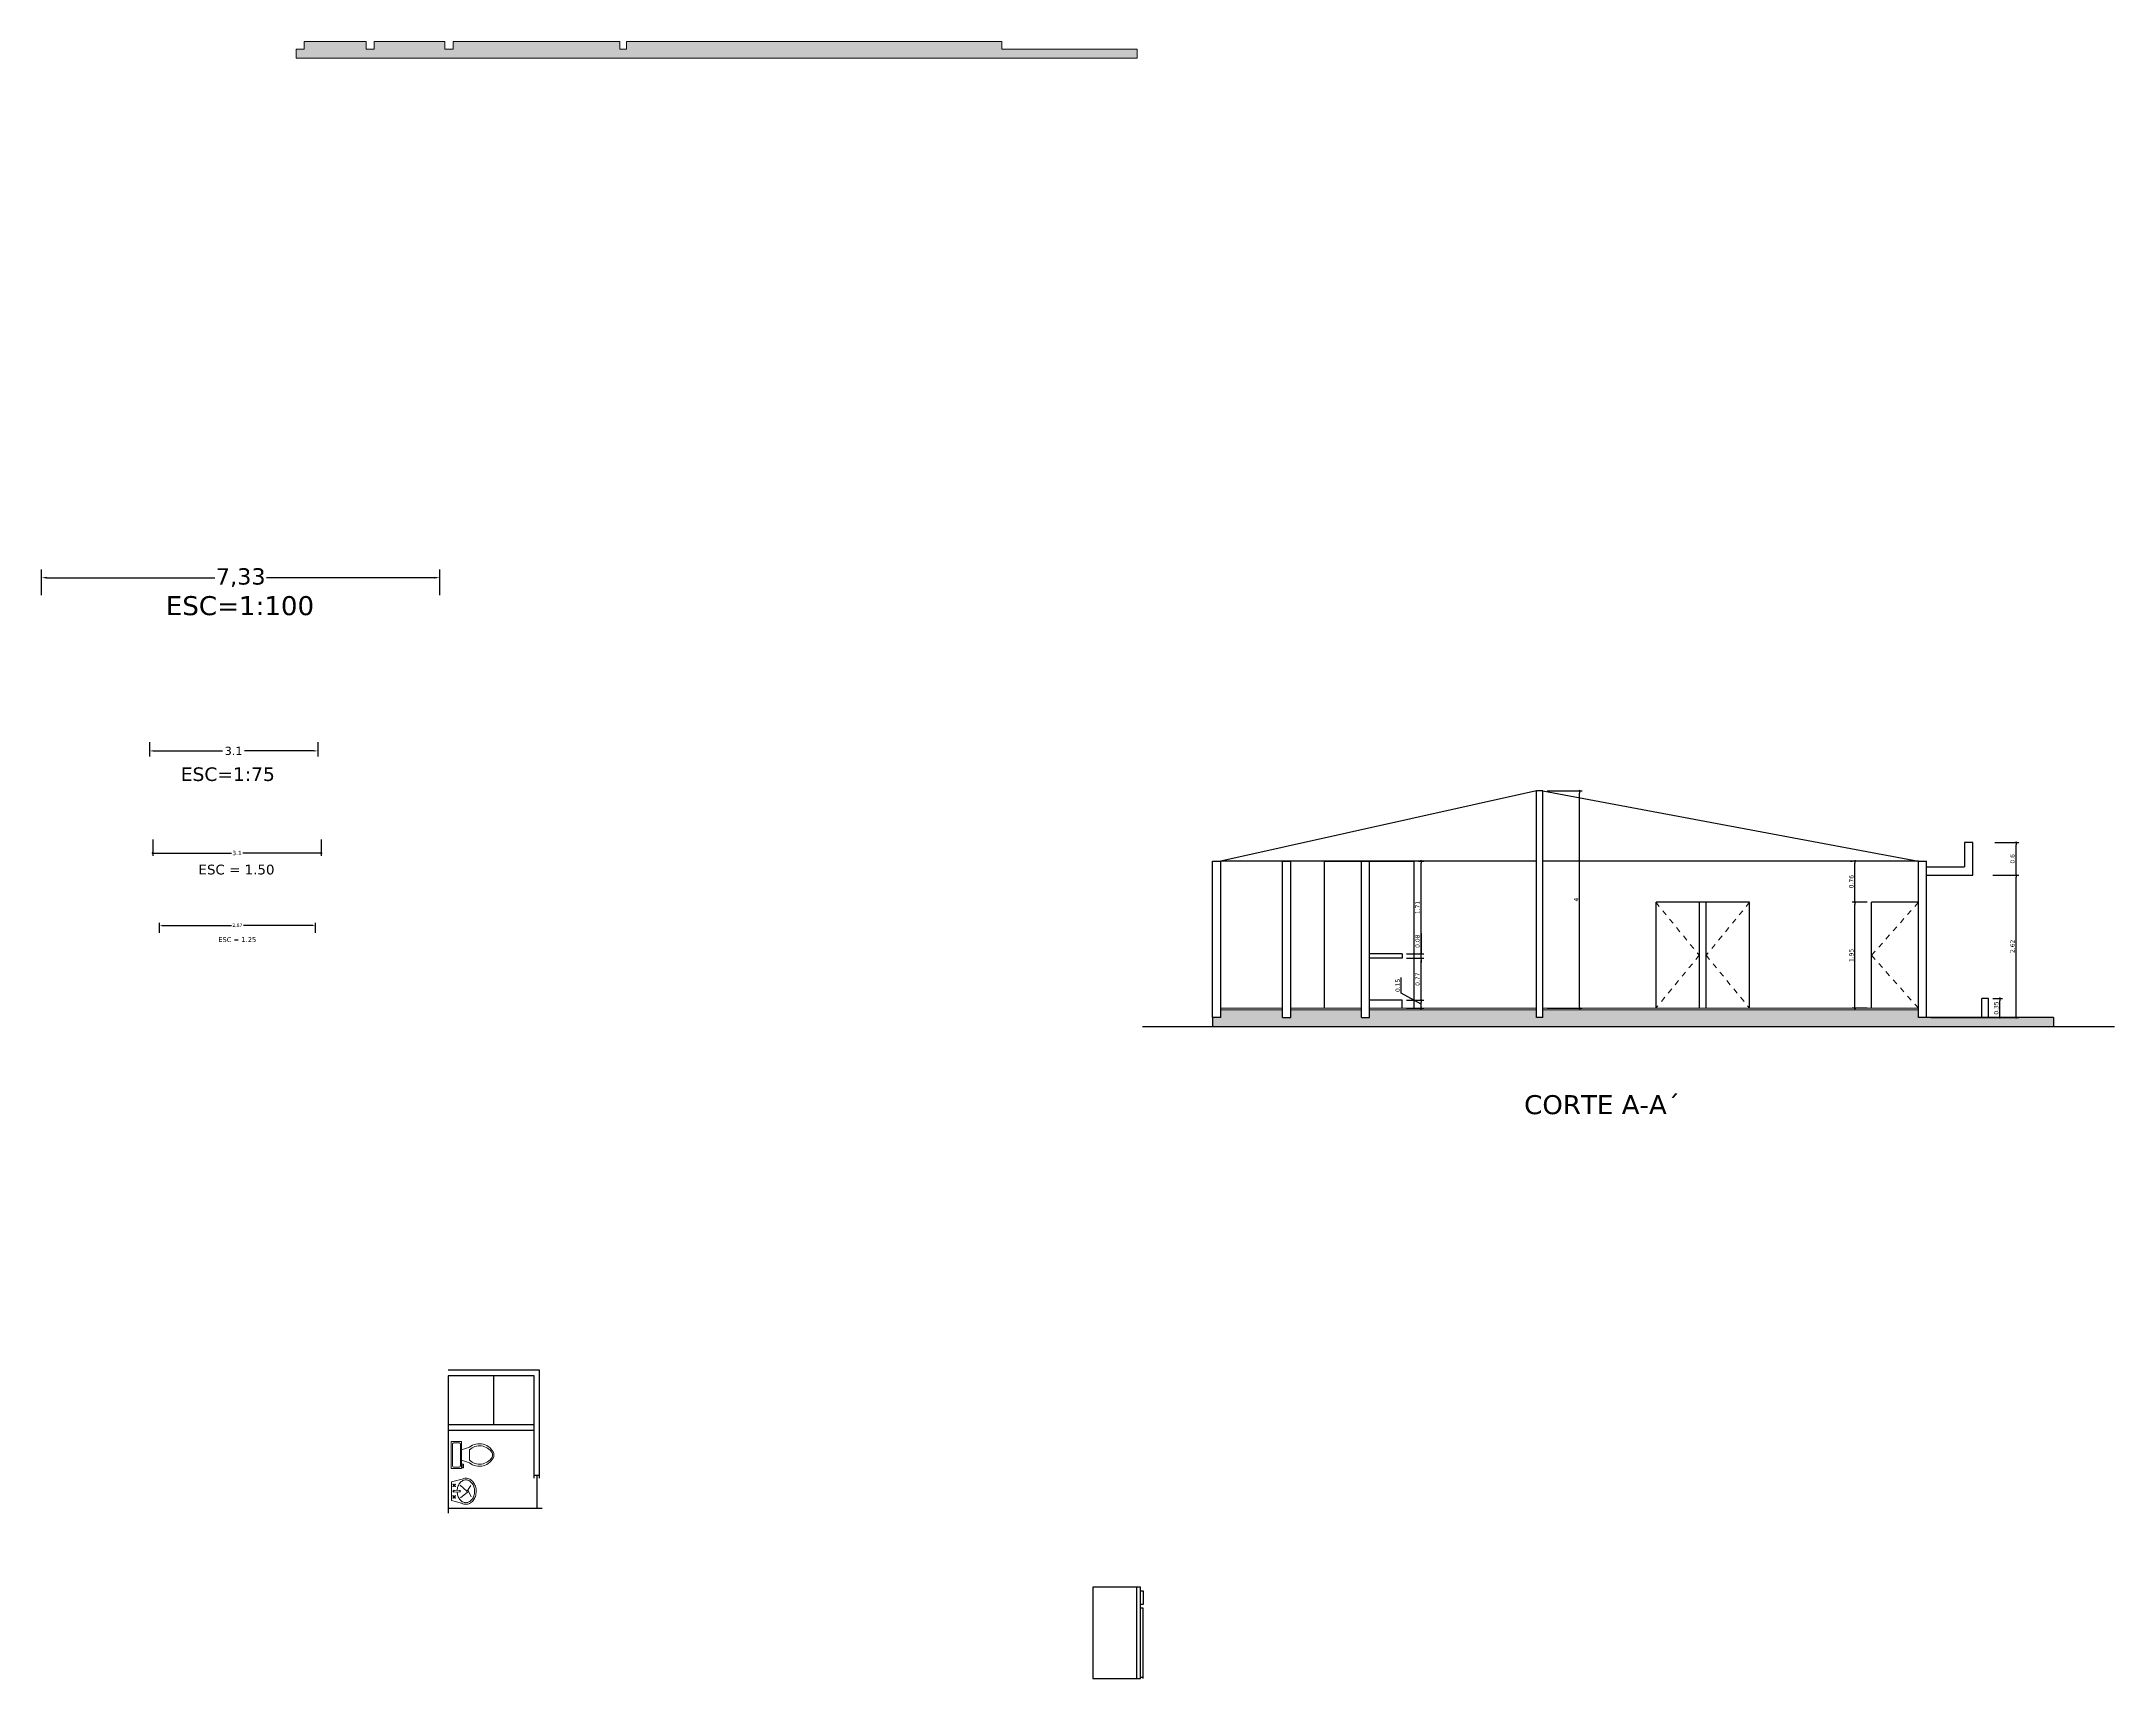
# Model space of a CAD drawing. Header units: millimetres. Extents: x -106 to 2534, y 21 to 2786.
# Drawn here: x 1107.21 to 1145.37, y 1360.19 to 1390.31 of the extents above; entities that cross this region are included whole.
import ezdxf

# ---------------------------------------------------------------- set-up
doc = ezdxf.new("R2010")
doc.units = ezdxf.units.MM
doc.linetypes.add('ACAD_ISO03W100', pattern=[30, 12, -18])
for name, color, linetype, lineweight in [('achurado', 142, 'Continuous', 9), ('cota', 252, 'Continuous', 15), ('cotas 02', 132, 'Continuous', 13), ('muro adela', 202, 'Continuous', 30), ('muros', 20, 'Continuous', 30), ('pollo', 91, 'Continuous', 20), ('punteada', 210, 'ACAD_ISO03W100', 13), ('purt.fachad', 32, 'Continuous', 25), ('textos', 116, 'Continuous', 40)]:
    doc.layers.add(name, color=color, linetype=linetype, lineweight=lineweight)
doc.layers.add('lin tierra', color=170, linetype='Continuous')
doc.styles.get("Standard").update_dxf_attribs({"font": 'verdana.ttf'})
doc.dimstyles.new('cota 1.100', dxfattribs={"dimtxt": 0.3, "dimasz": 0.1, "dimexe": 0.15, "dimexo": 0.24, "dimgap": 0.0375, "dimtad": 1, "dimtxsty": 'Standard', "dimcen": 2.5, "dimadec": 0, "dimazin": 0, "dimtfac": 1, "dimtmove": 0, "dimatfit": 3, "dimfxl": 1.25, "dimarcsym": 0})
doc.dimstyles.new('cota 1.25', dxfattribs={"dimtxt": 0.06, "dimasz": 0.05, "dimexe": 0.05, "dimexo": 0.04, "dimgap": 0.025, "dimtad": 1, "dimtxsty": 'Standard', "dimcen": 2.5, "dimadec": 0, "dimazin": 0, "dimtfac": 1, "dimtmove": 0, "dimatfit": 3, "dimfxl": 1, "dimarcsym": 0})
doc.dimstyles.new('cota 1.50', dxfattribs={"dimtxt": 0.08, "dimasz": 0.04, "dimexe": 0.05, "dimexo": 0.08, "dimgap": 0.025, "dimtad": 1, "dimdsep": 46, "dimtxsty": 'Standard', "dimblk": 'DOT', "dimcen": 2.5, "dimadec": 0, "dimazin": 0, "dimtm": 1e-09, "dimtfac": 1, "dimtmove": 0, "dimatfit": 3, "dimfxl": 1, "dimarcsym": 0})
doc.dimstyles.new('cota 1.75', dxfattribs={"dimtxt": 0.15, "dimasz": 0.072, "dimexe": 0.1005, "dimexo": 0.1685, "dimgap": 0.0525, "dimtad": 1, "dimdsep": 46, "dimtxsty": 'Standard', "dimcen": 2.5, "dimadec": 0, "dimazin": 0, "dimtfac": 1, "dimtmove": 0, "dimatfit": 3, "dimfxl": 1.25, "dimarcsym": 0})

# ---------------------------------------------------------------- blocks, each defined once
blk = doc.blocks.new('_Dot')
at = {"color": 0, "linetype": 'ByBlock', "lineweight": -2}
blk.add_line((-0.5, 0), (-1, 0), dxfattribs=at)
at = {"color": 0, "linetype": 'ByBlock', "const_width": 0.5}
blk.add_lwpolyline([(-0.25, 0, 1), (0.25, 0, 1)], format="xyb", close=True, dxfattribs=at)
blk = doc.blocks.new('*D28')
at = {"layer": 'cotas 02', "color": 0, "lineweight": -2, "transparency": 16777216}
for p, q in [((1109.263, 1375.626), (1109.263, 1375.328)), ((1112.363, 1375.626), (1112.363, 1375.328)), ((1109.303, 1375.378), (1110.709, 1375.378)), ((1112.323, 1375.378), (1110.918, 1375.378))]:
    blk.add_line(p, q, dxfattribs=at)
at = {"layer": 'Defpoints', "color": 0, "transparency": 16777216}
for p in [(1109.263, 1375.706), (1112.363, 1375.706), (1112.363, 1375.378)]:
    blk.add_point(p, dxfattribs=at)
at = {"layer": 'cotas 02', "color": 0, "lineweight": -2, "transparency": 16777216, "xscale": 0.03999999999999999, "yscale": 0.03999999999999999, "zscale": 0.03999999999999999, "rotation": 180}
blk.add_blockref('_Dot', (1109.263, 1375.378), dxfattribs=at)
at = {"layer": 'cotas 02', "color": 0, "lineweight": -2, "transparency": 16777216, "xscale": 0.03999999999999999, "yscale": 0.03999999999999999, "zscale": 0.03999999999999999}
blk.add_blockref('_Dot', (1112.363, 1375.378), dxfattribs=at)
at = {"layer": 'cotas 02', "color": 0, "transparency": 16777216, "insert": (1110.813, 1375.378), "char_height": 0.08, "attachment_point": 5}
blk.add_mtext('3.1', dxfattribs=at)
blk = doc.blocks.new('*D29')
at = {"layer": 'cotas 02', "color": 0, "lineweight": -2, "transparency": 16777216}
for p, q in [((1109.2, 1377.417), (1109.2, 1377.157)), ((1109.272, 1377.257), (1110.548, 1377.257)), ((1112.228, 1377.257), (1110.951, 1377.257)), ((1112.3, 1377.417), (1112.3, 1377.157))]:
    blk.add_line(p, q, dxfattribs=at)
at = {"layer": 'cotas 02', "color": 0, "transparency": 16777216}
for points in [[(1109.272, 1377.269), (1109.272, 1377.245), (1109.2, 1377.257)], [(1112.228, 1377.269), (1112.228, 1377.245), (1112.3, 1377.257)]]:
    blk.add_solid(points, dxfattribs=at)
at = {"layer": 'Defpoints', "color": 0, "transparency": 16777216}
for p in [(1109.2, 1377.585), (1112.3, 1377.585), (1112.3, 1377.257)]:
    blk.add_point(p, dxfattribs=at)
at = {"layer": 'cotas 02', "color": 0, "transparency": 16777216, "insert": (1110.75, 1377.257), "char_height": 0.15, "attachment_point": 5}
blk.add_mtext('3.1', dxfattribs=at)
blk = doc.blocks.new('*D30')
at = {"layer": 'cotas 02', "color": 0, "lineweight": -2, "transparency": 16777216}
for p, q in [((1109.385, 1373.912), (1109.385, 1374.095)), ((1109.435, 1374.045), (1110.709, 1374.045)), ((1112.207, 1374.045), (1110.934, 1374.045)), ((1112.257, 1373.912), (1112.257, 1374.095))]:
    blk.add_line(p, q, dxfattribs=at)
at = {"layer": 'cotas 02', "color": 0, "transparency": 16777216}
for points in [[(1109.435, 1374.053), (1109.435, 1374.036), (1109.385, 1374.045)], [(1112.207, 1374.053), (1112.207, 1374.036), (1112.257, 1374.045)]]:
    blk.add_solid(points, dxfattribs=at)
at = {"layer": 'Defpoints', "color": 0, "transparency": 16777216}
for p in [(1112.257, 1374.045), (1109.385, 1373.872), (1112.257, 1373.872)]:
    blk.add_point(p, dxfattribs=at)
at = {"layer": 'cotas 02', "color": 0, "transparency": 16777216, "insert": (1110.821, 1374.045), "char_height": 0.06, "attachment_point": 5}
blk.add_mtext('2,87', dxfattribs=at)
blk = doc.blocks.new('*D31')
at = {"layer": 'cotas 02', "color": 0, "lineweight": -2, "transparency": 16777216}
for p, q in [((1107.214, 1380.125), (1107.214, 1380.594)), ((1114.547, 1380.125), (1114.547, 1380.594)), ((1107.314, 1380.444), (1110.406, 1380.444)), ((1114.447, 1380.444), (1111.356, 1380.444))]:
    blk.add_line(p, q, dxfattribs=at)
at = {"layer": 'cotas 02', "color": 0, "transparency": 16777216}
for points in [[(1107.314, 1380.461), (1107.314, 1380.428), (1107.214, 1380.444)], [(1114.447, 1380.461), (1114.447, 1380.428), (1114.547, 1380.444)]]:
    blk.add_solid(points, dxfattribs=at)
at = {"layer": 'Defpoints', "color": 0, "transparency": 16777216}
for p in [(1114.547, 1380.444), (1107.214, 1379.885), (1114.547, 1379.885)]:
    blk.add_point(p, dxfattribs=at)
at = {"layer": 'cotas 02', "color": 0, "transparency": 16777216, "insert": (1110.881, 1380.444), "char_height": 0.3, "attachment_point": 5}
blk.add_mtext('7,33', dxfattribs=at)
blk = doc.blocks.new('*D70')
at = {"layer": 'cotas 02', "color": 0, "lineweight": -2, "transparency": 16777216}
for p, q in [((1143.13, 1374.971), (1143.609, 1374.971)), ((1143.559, 1372.391), (1143.559, 1374.931)), ((1141.989, 1372.351), (1143.609, 1372.351))]:
    blk.add_line(p, q, dxfattribs=at)
at = {"layer": 'Defpoints', "color": 0, "transparency": 16777216}
for p in [(1143.05, 1374.971), (1143.559, 1374.971), (1141.909, 1372.351)]:
    blk.add_point(p, dxfattribs=at)
at = {"layer": 'cotas 02', "color": 0, "lineweight": -2, "transparency": 16777216, "xscale": 0.03999999999999999, "yscale": 0.03999999999999999, "zscale": 0.03999999999999999}
for p, rotation in [((1143.559, 1374.971), 90), ((1143.559, 1372.351), 270)]:
    blk.add_blockref('_Dot', p, dxfattribs=dict(at, rotation=rotation))
at = {"layer": 'cotas 02', "color": 0, "transparency": 16777216, "insert": (1143.492, 1373.661), "char_height": 0.08, "attachment_point": 5, "rotation": 90}
blk.add_mtext('2.62', dxfattribs=at)
blk = doc.blocks.new('*D71')
at = {"layer": 'cotas 02', "color": 0, "lineweight": -2, "transparency": 16777216}
for p, q in [((1143.165, 1375.571), (1143.609, 1375.571)), ((1143.559, 1375.011), (1143.559, 1375.531)), ((1143.21, 1374.971), (1143.609, 1374.971))]:
    blk.add_line(p, q, dxfattribs=at)
at = {"layer": 'Defpoints', "color": 0, "transparency": 16777216}
for p in [(1143.085, 1375.571), (1143.559, 1375.571), (1143.13, 1374.971)]:
    blk.add_point(p, dxfattribs=at)
at = {"layer": 'cotas 02', "color": 0, "lineweight": -2, "transparency": 16777216, "xscale": 0.03999999999999999, "yscale": 0.03999999999999999, "zscale": 0.03999999999999999}
for p, rotation in [((1143.559, 1375.571), 90), ((1143.559, 1374.971), 270)]:
    blk.add_blockref('_Dot', p, dxfattribs=dict(at, rotation=rotation))
at = {"layer": 'cotas 02', "color": 0, "transparency": 16777216, "insert": (1143.492, 1375.271), "char_height": 0.08, "attachment_point": 5, "rotation": 90}
blk.add_mtext('0.6', dxfattribs=at)
blk = doc.blocks.new('*D72')
at = {"layer": 'cotas 02', "color": 0, "lineweight": -2, "transparency": 16777216}
for p, q in [((1143.129, 1372.701), (1143.309, 1372.701)), ((1143.259, 1372.391), (1143.259, 1372.661)), ((1143.129, 1372.351), (1143.309, 1372.351))]:
    blk.add_line(p, q, dxfattribs=at)
at = {"layer": 'Defpoints', "color": 0, "transparency": 16777216}
for p in [(1143.049, 1372.701), (1143.259, 1372.701), (1143.049, 1372.351)]:
    blk.add_point(p, dxfattribs=at)
at = {"layer": 'cotas 02', "color": 0, "lineweight": -2, "transparency": 16777216, "xscale": 0.03999999999999999, "yscale": 0.03999999999999999, "zscale": 0.03999999999999999}
for p, rotation in [((1143.259, 1372.701), 90), ((1143.259, 1372.351), 270)]:
    blk.add_blockref('_Dot', p, dxfattribs=dict(at, rotation=rotation))
at = {"layer": 'cotas 02', "color": 0, "transparency": 16777216, "insert": (1143.193, 1372.526), "char_height": 0.08, "attachment_point": 5, "rotation": 90}
blk.add_mtext('0.35', dxfattribs=at)
blk = doc.blocks.new('*D73')
at = {"layer": 'cotas 02', "color": 0, "lineweight": -2, "transparency": 16777216}
for p, q in [((1140.819, 1374.471), (1140.543, 1374.471)), ((1140.593, 1372.561), (1140.593, 1374.431)), ((1140.819, 1372.521), (1140.543, 1372.521))]:
    blk.add_line(p, q, dxfattribs=at)
at = {"layer": 'Defpoints', "color": 0, "transparency": 16777216}
for p in [(1140.593, 1374.471), (1140.899, 1374.471), (1140.899, 1372.521)]:
    blk.add_point(p, dxfattribs=at)
at = {"layer": 'cotas 02', "color": 0, "lineweight": -2, "transparency": 16777216, "xscale": 0.03999999999999999, "yscale": 0.03999999999999999, "zscale": 0.03999999999999999}
for p, rotation in [((1140.593, 1374.471), 90), ((1140.593, 1372.521), 270)]:
    blk.add_blockref('_Dot', p, dxfattribs=dict(at, rotation=rotation))
at = {"layer": 'cotas 02', "color": 0, "transparency": 16777216, "insert": (1140.526, 1373.496), "char_height": 0.08, "attachment_point": 5, "rotation": 90}
blk.add_mtext('1.95', dxfattribs=at)
blk = doc.blocks.new('*D74')
at = {"layer": 'cotas 02', "color": 0, "lineweight": -2, "transparency": 16777216}
for p, q in [((1140.513, 1375.231), (1140.543, 1375.231)), ((1140.593, 1374.511), (1140.593, 1375.191)), ((1140.819, 1374.471), (1140.543, 1374.471))]:
    blk.add_line(p, q, dxfattribs=at)
at = {"layer": 'Defpoints', "color": 0, "transparency": 16777216}
for p in [(1140.593, 1375.231), (1140.593, 1375.231), (1140.899, 1374.471)]:
    blk.add_point(p, dxfattribs=at)
at = {"layer": 'cotas 02', "color": 0, "lineweight": -2, "transparency": 16777216, "xscale": 0.03999999999999999, "yscale": 0.03999999999999999, "zscale": 0.03999999999999999}
for p, rotation in [((1140.593, 1375.231), 90), ((1140.593, 1374.471), 270)]:
    blk.add_blockref('_Dot', p, dxfattribs=dict(at, rotation=rotation))
at = {"layer": 'cotas 02', "color": 0, "transparency": 16777216, "insert": (1140.526, 1374.851), "char_height": 0.08, "attachment_point": 5, "rotation": 90}
blk.add_mtext('0.76', dxfattribs=at)
blk = doc.blocks.new('*D75')
at = {"layer": 'cotas 02', "color": 0, "lineweight": -2, "transparency": 16777216}
for p, q in [((1134.929, 1376.521), (1135.574, 1376.521)), ((1135.524, 1372.561), (1135.524, 1376.481)), ((1134.929, 1372.521), (1135.574, 1372.521))]:
    blk.add_line(p, q, dxfattribs=at)
at = {"layer": 'Defpoints', "color": 0, "transparency": 16777216}
for p in [(1134.849, 1376.521), (1135.524, 1376.521), (1134.849, 1372.521)]:
    blk.add_point(p, dxfattribs=at)
at = {"layer": 'cotas 02', "color": 0, "lineweight": -2, "transparency": 16777216, "xscale": 0.03999999999999999, "yscale": 0.03999999999999999, "zscale": 0.03999999999999999}
for p, rotation in [((1135.524, 1376.521), 90), ((1135.524, 1372.521), 270)]:
    blk.add_blockref('_Dot', p, dxfattribs=dict(at, rotation=rotation))
at = {"layer": 'cotas 02', "color": 0, "transparency": 16777216, "insert": (1135.459, 1374.521), "char_height": 0.08, "attachment_point": 5, "rotation": 90}
blk.add_mtext('4', dxfattribs=at)
blk = doc.blocks.new('*D76')
at = {"layer": 'cotas 02', "color": 0, "lineweight": -2, "transparency": 16777216}
for p, q in [((1132.243, 1372.8), (1132.243, 1373.085)), ((1132.607, 1372.596), (1132.243, 1372.8)), ((1132.339, 1372.671), (1132.657, 1372.671)), ((1132.339, 1372.521), (1132.657, 1372.521)), ((1132.607, 1372.561), (1132.607, 1372.631))]:
    blk.add_line(p, q, dxfattribs=at)
at = {"layer": 'Defpoints', "color": 0, "transparency": 16777216}
for p in [(1132.259, 1372.671), (1132.259, 1372.521), (1132.607, 1372.671)]:
    blk.add_point(p, dxfattribs=at)
at = {"layer": 'cotas 02', "color": 0, "lineweight": -2, "transparency": 16777216, "xscale": 0.03999999999999999, "yscale": 0.03999999999999999, "zscale": 0.03999999999999999}
for p, rotation in [((1132.607, 1372.671), 90), ((1132.607, 1372.521), 270)]:
    blk.add_blockref('_Dot', p, dxfattribs=dict(at, rotation=rotation))
at = {"layer": 'cotas 02', "color": 0, "transparency": 16777216, "insert": (1132.176, 1372.942), "char_height": 0.08, "attachment_point": 5, "rotation": 90}
blk.add_mtext('0.15', dxfattribs=at)
blk = doc.blocks.new('*D77')
at = {"layer": 'cotas 02', "color": 0, "lineweight": -2, "transparency": 16777216}
for p, q in [((1132.339, 1373.441), (1132.657, 1373.441)), ((1132.607, 1372.711), (1132.607, 1373.401)), ((1132.339, 1372.671), (1132.657, 1372.671))]:
    blk.add_line(p, q, dxfattribs=at)
at = {"layer": 'Defpoints', "color": 0, "transparency": 16777216}
for p in [(1132.259, 1373.441), (1132.607, 1373.441), (1132.259, 1372.671)]:
    blk.add_point(p, dxfattribs=at)
at = {"layer": 'cotas 02', "color": 0, "lineweight": -2, "transparency": 16777216, "xscale": 0.03999999999999999, "yscale": 0.03999999999999999, "zscale": 0.03999999999999999}
for p, rotation in [((1132.607, 1373.441), 90), ((1132.607, 1372.671), 270)]:
    blk.add_blockref('_Dot', p, dxfattribs=dict(at, rotation=rotation))
at = {"layer": 'cotas 02', "color": 0, "transparency": 16777216, "insert": (1132.54, 1373.056), "char_height": 0.08, "attachment_point": 5, "rotation": 90}
blk.add_mtext('0.77', dxfattribs=at)
blk = doc.blocks.new('*D78')
at = {"layer": 'cotas 02', "color": 0, "lineweight": -2, "transparency": 16777216}
for p, q in [((1132.607, 1373.898), (1132.607, 1373.521)), ((1132.339, 1373.521), (1132.657, 1373.521)), ((1132.339, 1373.441), (1132.657, 1373.441)), ((1132.607, 1373.561), (1132.607, 1373.601)), ((1132.607, 1373.441), (1132.607, 1373.521)), ((1132.607, 1373.441), (1132.607, 1373.521)), ((1132.607, 1373.401), (1132.607, 1373.361))]:
    blk.add_line(p, q, dxfattribs=at)
at = {"layer": 'Defpoints', "color": 0, "transparency": 16777216}
for p in [(1132.259, 1373.521), (1132.259, 1373.441), (1132.607, 1373.521)]:
    blk.add_point(p, dxfattribs=at)
at = {"layer": 'cotas 02', "color": 0, "lineweight": -2, "transparency": 16777216, "xscale": 0.03999999999999999, "yscale": 0.03999999999999999, "zscale": 0.03999999999999999}
for p, rotation in [((1132.607, 1373.521), 270), ((1132.607, 1373.441), 90)]:
    blk.add_blockref('_Dot', p, dxfattribs=dict(at, rotation=rotation))
at = {"layer": 'cotas 02', "color": 0, "transparency": 16777216, "insert": (1132.54, 1373.755), "char_height": 0.08, "attachment_point": 5, "rotation": 90}
blk.add_mtext('0.08', dxfattribs=at)
blk = doc.blocks.new('*D79')
at = {"layer": 'cotas 02', "color": 0, "lineweight": -2, "transparency": 16777216}
for p, q in [((1132.559, 1375.231), (1132.657, 1375.231)), ((1132.607, 1373.561), (1132.607, 1375.191)), ((1132.339, 1373.521), (1132.657, 1373.521))]:
    blk.add_line(p, q, dxfattribs=at)
at = {"layer": 'Defpoints', "color": 0, "transparency": 16777216}
for p in [(1132.479, 1375.231), (1132.607, 1375.231), (1132.259, 1373.521)]:
    blk.add_point(p, dxfattribs=at)
at = {"layer": 'cotas 02', "color": 0, "lineweight": -2, "transparency": 16777216, "xscale": 0.03999999999999999, "yscale": 0.03999999999999999, "zscale": 0.03999999999999999}
for p, rotation in [((1132.607, 1375.231), 90), ((1132.607, 1373.521), 270)]:
    blk.add_blockref('_Dot', p, dxfattribs=dict(at, rotation=rotation))
at = {"layer": 'cotas 02', "color": 0, "transparency": 16777216, "insert": (1132.542, 1374.376), "char_height": 0.08, "attachment_point": 5, "rotation": 90}
blk.add_mtext('1.71', dxfattribs=at)
blk = doc.blocks.new('*U89')
for p, q in [((-0.231, 0.101), (-0.184, 0.29)), ((0.162, 0.289), (-0.184, 0.29)), ((-0.132, 0.247), (-0.136, 0.251)), ((-0.132, 0.228), (-0.136, 0.224)), ((-0.03, -0.009), (-0.134, 0.121)), ((-0.127, 0.251), (-0.131, 0.255)), ((-0.125, 0.226), (-0.131, 0.22)), ((-0.109, 0.224), (-0.105, 0.22)), ((-0.108, 0.251), (-0.104, 0.255)), ((-0.104, 0.247), (-0.1, 0.251)), ((-0.104, 0.228), (-0.1, 0.224)), ((-0.014, 0.007), (0.101, 0.126)), ((0.082, 0.246), (0.078, 0.25)), ((0.082, 0.227), (0.078, 0.223)), ((0.086, 0.251), (0.082, 0.255)), ((0.086, 0.223), (0.082, 0.219)), ((0.102, 0.225), (0.109, 0.219)), ((0.105, 0.25), (0.109, 0.254)), ((0.109, 0.246), (0.113, 0.25)), ((0.109, 0.227), (0.113, 0.223)), ((0.21, 0.092), (0.162, 0.289)), ((-0.014, -0.025), (-0.113, -0.073)), ((0.003, -0.009), (0.095, -0.068))]:
    blk.add_line(p, q)
for points in [[(-0.231, 0.101, 0.010629), (-0.236, 0.093, 0.121124), (-0.253, 0.023, 0.121124), (-0.236, -0.047, 0.105167), (-0.183, -0.112, 0.08841), (-0.108, -0.152, 0.079366), (-0.014, -0.168, 0.079366), (0.081, -0.153, 0.08841), (0.156, -0.113, 0.105167), (0.21, -0.049, 0.121124), (0.227, 0.021, 0.121124), (0.21, 0.092, 0.000225), (0.21, 0.092, 0.000225)], [(-0.024, 0.182, 0.068528), (-0.097, 0.169, 0.08841), (-0.164, 0.134, 0.105167), (-0.209, 0.079, 0.121124), (-0.223, 0.023, 0.121124), (-0.209, -0.033, 0.105167), (-0.165, -0.088, 0.08841), (-0.098, -0.124, 0.079366), (-0.014, -0.138, 0.079366), (0.071, -0.125, 0.08841), (0.138, -0.089, 0.105167), (0.183, -0.035, 0.121124), (0.197, 0.022, 0.121124), (0.183, 0.078, 0.105167), (0.139, 0.133, 0.08841), (0.072, 0.169, 0.066484), (0.002, 0.182)], [(-0.13, 0.234, -0.155485), (-0.13, 0.241)], [(-0.122, 0.25, -0.155485), (-0.114, 0.25)], [(0.1, 0.249, 0.155485), (0.092, 0.249)], [(0.108, 0.233, 0.155485), (0.108, 0.241)]]:
    blk.add_lwpolyline(points, format="xyb")
blk.add_lwpolyline([(0.005, 0.245), (-0.001, 0.134, -1), (-0.022, 0.134), (-0.027, 0.245, -1)], format="xyb", close=True)
for centre, radius in [((-0.118, 0.237), 0.00528), ((-0.014, -0.009), 0.0163), ((-0.011, 0.245), 0.00446), ((0.096, 0.237), 0.00528)]:
    blk.add_circle(centre, radius)
for centre, radius, start, end in [((-0.136, 0.256), 0.00531, 351.4232, 278.1731), ((-0.136, 0.219), 0.00531, 81.4232, 8.1731), ((-0.135, 0.243), 0.00528, 342.1225, 44.7982), ((-0.135, 0.232), 0.00528, 314.7982, 17.4739), ((-0.123, 0.255), 0.00528, 224.7982, 287.4739), ((-0.118, 0.237), 0.0131, 238.7666, 287.4739), ((-0.112, 0.255), 0.00528, 252.1225, 314.7982), ((-0.112, 0.22), 0.00528, 44.7982, 107.4739), ((-0.1, 0.243), 0.00528, 134.7982, 197.4739), ((-0.1, 0.232), 0.00528, 162.1225, 224.7982), ((-0.099, 0.256), 0.00531, 261.4232, 188.1731), ((-0.118, 0.237), 0.0131, 342.1225, 17.4739), ((-0.099, 0.219), 0.00531, 171.4232, 98.1731), ((0.077, 0.255), 0.00531, 351.4232, 278.1731), ((0.077, 0.218), 0.00531, 81.4232, 8.1731), ((0.078, 0.242), 0.00528, 342.1225, 44.7982), ((0.096, 0.237), 0.0131, 162.1225, 197.4739), ((0.078, 0.231), 0.00528, 314.7982, 17.4739), ((0.09, 0.254), 0.00528, 224.7982, 287.4739), ((0.09, 0.219), 0.00528, 72.1225, 134.7982), ((0.096, 0.237), 0.0131, 252.1225, 300.8298), ((0.101, 0.254), 0.00528, 252.1225, 314.7982), ((0.113, 0.242), 0.00528, 134.7982, 197.4739), ((0.113, 0.231), 0.00528, 162.1225, 224.7982), ((0.114, 0.255), 0.00531, 261.4232, 188.1731), ((0.114, 0.218), 0.00531, 171.4232, 98.1731)]:
    blk.add_arc(centre, radius, start, end)
blk = doc.blocks.new('*U95')
at = {"color": 5}
for p, q in [((-10, 23.4), (-8, 23.4)), ((-10, 22.4), (-10, 23.4)), ((-7, 22.4), (-10, 22.4)), ((-8, 23.4), (-8, 23.9)), ((-7, 23.9), (-7, 22.4)), ((-4, 23.9), (-6, 17.9)), ((4, 17.9), (-4, 17.9)), ((4, 23.9), (6, 17.9)), ((9.5, 25.9), (9.5, 29.9))]:
    blk.add_line(p, q, dxfattribs=at)
blk.add_lwpolyline([(10.5, 23.9), (10.5, 31.9), (-10.5, 31.9), (-10.5, 23.9)], close=True, dxfattribs=at)
for points in [[(-9.5, 29.9), (-9.5, 25.9)], [(8.5, 30.9), (-8.5, 30.9)], [(-8.5, 24.9), (8.5, 24.9)]]:
    blk.add_lwpolyline(points, dxfattribs=at)
for centre, radius, start, end in [((-8.6, 30), 0.884, 81.8699, 188.1301), ((-8.6, 25.8), 0.884, 171.8699, 278.1301), ((3.5, 10.3), 12.2, 141.4691, 247.9714), ((4.2, 10.1), 11.3, 136.3677, 238.9468), ((-3.5, 10.3), 12.2, 292.0284, 38.5307), ((-4.2, 10.1), 11.3, 301.053, 43.6321), ((8.6, 30), 0.884, 351.8699, 98.1301), ((8.6, 25.8), 0.884, 261.8699, 8.1301), ((0, 4), 4, 245.7318, 294.2682), ((0, 2.9), 4, 254.8605, 285.1395)]:
    blk.add_arc(centre, radius, start, end, dxfattribs=at)
blk = doc.blocks.new('*U93')
at = {"color": 1}
for p, q in [((1247.014, 1356.01), (1247.014, 1354.326)), ((1247.892, 1356.01), (1247.014, 1356.01)), ((1247.822, 1354.326), (1247.822, 1356.01)), ((1247.892, 1354.326), (1247.892, 1356.01)), ((1247.892, 1355.941), (1247.938, 1355.941)), ((1247.938, 1355.688), (1247.892, 1355.688)), ((1247.938, 1355.941), (1247.938, 1355.688)), ((1247.938, 1355.618), (1247.892, 1355.618)), ((1247.938, 1354.327), (1247.938, 1355.618)), ((1247.014, 1354.326), (1247.892, 1354.326)), ((1247.892, 1354.349), (1247.938, 1354.349))]:
    blk.add_line(p, q, dxfattribs=at)

msp = doc.modelspace()

# ---------------------------------------------------------------- hatches: boundary and pattern name
at = {"layer": 'achurado'}
h = msp.add_hatch(dxfattribs=at)
h.set_pattern_fill('AR-SAND', color=256, scale=0.001, style=0)
h.set_pattern_definition([(37.5, (0, 0.97992), (-0.0016000313, 0.0489413237), [0, -0.038608, 0, -0.04318, 0, -0.041275]), (7.5, (0, 0.97992), (0.0449523283, 0.07168251), [0, -0.020828, 0, -0.034798, 0, -0.013335]), (327.5, (-0.03124, 0.97992), (0.079099237, 0.0001437185), [0, -0.0127, 0, -0.04572, 0, -0.05969]), (317.5, (-0.03124, 0.97992), (0.0763556452, 0.0222929323), [0, -0.00635, 0, -0.029972, 0, -0.03429])])
h.paths.add_polyline_path([(1144.249, 1372.351), (1141.759, 1372.351), (1141.759, 1372.491), (1134.849, 1372.491), (1134.849, 1372.351), (1134.729, 1372.351), (1134.729, 1372.491), (1131.659, 1372.491), (1131.659, 1372.351), (1131.509, 1372.351), (1131.509, 1372.491), (1130.209, 1372.491), (1130.209, 1372.351), (1130.059, 1372.351), (1130.059, 1372.491), (1128.919, 1372.491), (1128.919, 1372.351), (1128.769, 1372.351), (1128.769, 1372.181), (1144.249, 1372.181)])
at = {"layer": 'cotas 02'}
h = msp.add_hatch(dxfattribs=at)
h.set_pattern_fill('AR-SAND', color=256, scale=0.001, style=0)
h.set_pattern_definition([(37.5, (-16.869, 18.800364), (-0.0016000313, 0.0489413237), [0, -0.038608, 0, -0.04318, 0, -0.041275]), (7.5, (-16.869, 18.800364), (0.0449523283, 0.07168251), [0, -0.020828, 0, -0.034798, 0, -0.013335]), (327.5, (-16.900243, 18.800364), (0.079099237, 0.0001437185), [0, -0.0127, 0, -0.04572, 0, -0.05969]), (317.5, (-16.90024, 18.800364), (0.0763556452, 0.0222929323), [0, -0.00635, 0, -0.029972, 0, -0.03429])])
h.paths.add_polyline_path([(1127.38, 1390.001), (1127.38, 1390.171), (1124.89, 1390.171), (1124.89, 1390.311), (1117.98, 1390.311), (1117.98, 1390.171), (1117.86, 1390.171), (1117.86, 1390.311), (1114.79, 1390.311), (1114.79, 1390.171), (1114.64, 1390.171), (1114.64, 1390.311), (1113.34, 1390.311), (1113.34, 1390.171), (1113.19, 1390.171), (1113.19, 1390.311), (1112.05, 1390.311), (1112.05, 1390.171), (1111.9, 1390.171), (1111.9, 1390.001)])

# ---------------------------------------------------------------- linework, layer by layer
for p, q in [((1134.729, 1376.521), (1128.919, 1375.231)), ((1134.849, 1376.521), (1141.759, 1375.231)), ((1134.729, 1375.231), (1128.919, 1375.231)), ((1130.059, 1375.231), (1130.209, 1375.231)), ((1130.829, 1375.231), (1132.479, 1375.231)), ((1130.829, 1375.231), (1132.479, 1375.231)), ((1141.759, 1375.231), (1134.849, 1375.231)), ((1137.853, 1374.471), (1137.733, 1374.471)), ((1144.249, 1372.351), (1141.759, 1372.351)), ((1144.249, 1372.351), (1144.249, 1372.181)), ((1116.38, 1365.861), (1114.698, 1365.861)), ((1116.28, 1365.761), (1114.698, 1365.761)), ((1114.698, 1365.761), (1114.698, 1363.231)), ((1115.539, 1364.861), (1115.539, 1365.761)), ((1116.28, 1363.924), (1116.28, 1365.761)), ((1116.38, 1363.924), (1116.38, 1365.861)), ((1114.698, 1364.861), (1116.28, 1364.861)), ((1114.698, 1364.761), (1116.28, 1364.761)), ((1116.38, 1363.924), (1116.28, 1363.924)), ((1116.28, 1363.874), (1116.28, 1363.924)), ((1116.33, 1363.924), (1116.33, 1363.324)), ((1116.38, 1363.874), (1116.38, 1363.924)), ((1114.698, 1363.324), (1116.427, 1363.324))]:
    msp.add_line(p, q)
at = {"layer": 'lin tierra'}
for p, q in [((1145.37, 1372.181), (1127.477, 1372.181)), ((1128.769, 1372.351), (1128.769, 1372.181))]:
    msp.add_line(p, q, dxfattribs=at)
at = {"layer": 'muro adela'}
for p, q in [((1130.829, 1372.521), (1130.829, 1375.231)), ((1132.479, 1372.521), (1132.479, 1375.231))]:
    msp.add_line(p, q, dxfattribs=at)
at = {"layer": 'muros'}
for p, q in [((1134.729, 1372.351), (1134.729, 1376.521)), ((1134.849, 1376.521), (1134.729, 1376.521)), ((1134.849, 1372.351), (1134.849, 1376.521)), ((1142.759, 1375.571), (1142.609, 1375.571)), ((1142.609, 1375.571), (1142.609, 1375.121)), ((1142.759, 1374.971), (1142.759, 1375.571)), ((1128.769, 1372.351), (1128.769, 1375.231)), ((1128.769, 1375.231), (1128.919, 1375.231)), ((1128.919, 1372.351), (1128.919, 1375.231)), ((1130.059, 1372.351), (1130.059, 1375.231)), ((1130.209, 1372.351), (1130.209, 1375.231)), ((1131.509, 1372.351), (1131.509, 1375.231)), ((1131.659, 1372.351), (1131.659, 1375.231)), ((1141.759, 1372.351), (1141.759, 1375.231)), ((1141.759, 1375.231), (1141.909, 1375.231)), ((1141.909, 1372.351), (1141.909, 1375.231)), ((1141.909, 1375.121), (1142.609, 1375.121)), ((1141.909, 1374.971), (1142.759, 1374.971)), ((1137.733, 1372.521), (1137.733, 1374.471)), ((1137.853, 1372.521), (1137.853, 1374.471)), ((1132.259, 1373.521), (1131.659, 1373.521)), ((1132.259, 1373.441), (1131.659, 1373.441)), ((1132.259, 1373.521), (1132.259, 1373.441)), ((1132.259, 1372.671), (1131.659, 1372.671)), ((1132.259, 1372.521), (1132.259, 1372.671)), ((1142.929, 1372.351), (1142.929, 1372.701)), ((1143.049, 1372.701), (1142.929, 1372.701)), ((1143.049, 1372.351), (1143.049, 1372.701)), ((1128.919, 1372.351), (1128.769, 1372.351)), ((1130.059, 1372.351), (1130.209, 1372.351)), ((1131.509, 1372.351), (1131.659, 1372.351)), ((1134.849, 1372.351), (1134.729, 1372.351))]:
    msp.add_line(p, q, dxfattribs=at)
at = {"layer": 'pollo'}
for p, q in [((1130.059, 1372.521), (1128.919, 1372.521)), ((1130.059, 1372.491), (1128.919, 1372.491)), ((1131.509, 1372.521), (1130.209, 1372.521)), ((1131.509, 1372.491), (1130.209, 1372.491)), ((1134.729, 1372.521), (1131.659, 1372.521)), ((1134.729, 1372.491), (1131.659, 1372.491)), ((1141.759, 1372.521), (1134.849, 1372.521)), ((1141.759, 1372.491), (1134.849, 1372.491))]:
    msp.add_line(p, q, dxfattribs=at)
msp.add_lwpolyline([(1127.38, 1390.001), (1127.38, 1390.171), (1124.89, 1390.171), (1124.89, 1390.311), (1117.98, 1390.311), (1117.98, 1390.171), (1117.86, 1390.171), (1117.86, 1390.311), (1114.79, 1390.311), (1114.79, 1390.171), (1114.64, 1390.171), (1114.64, 1390.311), (1113.34, 1390.311), (1113.34, 1390.171), (1113.19, 1390.171), (1113.19, 1390.311), (1112.05, 1390.311), (1112.05, 1390.171), (1111.9, 1390.171), (1111.9, 1390.001), (1127.38, 1390.001)], dxfattribs=at)
at = {"layer": 'punteada', "ltscale": 5e-05}
for p, q in [((1136.927, 1374.471), (1137.727, 1373.496)), ((1138.653, 1374.471), (1137.853, 1373.496)), ((1141.759, 1374.471), (1140.899, 1373.496)), ((1137.727, 1373.496), (1136.927, 1372.521)), ((1137.853, 1373.496), (1138.653, 1372.521)), ((1140.899, 1373.496), (1141.759, 1372.521))]:
    msp.add_line(p, q, dxfattribs=at)
at = {"layer": 'purt.fachad'}
for p, q in [((1136.933, 1372.521), (1136.933, 1374.471)), ((1138.653, 1374.471), (1136.933, 1374.471)), ((1138.653, 1372.521), (1138.653, 1374.471)), ((1140.899, 1372.521), (1140.899, 1374.471)), ((1141.759, 1374.471), (1140.899, 1374.471))]:
    msp.add_line(p, q, dxfattribs=at)

# ---------------------------------------------------------------- block references
msp.add_blockref('*U93', (-120.448, 5.862))
at = {"layer": 'cota', "xscale": 0.02380952380963208, "yscale": 0.02380952380963208, "zscale": 0.02380952380963208, "rotation": 90}
msp.add_blockref('*U95', (1115.517, 1364.302), dxfattribs=at)
at = {"layer": 'cota', "rotation": 90}
msp.add_blockref('*U89', (1115.048, 1363.647), dxfattribs=at)

# ---------------------------------------------------------------- texts
at = {"layer": 'textos', "attachment_point": 1}
for s, insert, char_height, width in [('{\\fVerdana|b0|i0|c0|p34;ESC=1:100}', (1109.503, 1380.105), 0.35, 2.11578), ('{\\fVerdana|b0|i0|c0|p34;ESC=1:75}', (1109.778, 1376.954), 0.25, 2.11578), ('{\\fVerdana|b0|i0|c0|p34;ESC = 1.50}', (1110.104, 1375.164), 0.18, 2.39011), ('{\\fVerdana|b0|i0|c0|p34;ESC = 1.25}', (1110.468, 1373.83), 0.09, 2.39011), ('CORTE A-A´', (1134.503, 1370.923), 0.35, 5.37212)]:
    msp.add_mtext(s, dxfattribs=dict(at, insert=insert, char_height=char_height, width=width))

# ---------------------------------------------------------------- dimensions: what is measured, and where the dimension line sits
at = {"layer": 'cotas 02'}
for base, p1, p2, dimstyle, picture, middle in [((1114.547, 1380.444), (1107.214, 1379.885), (1114.547, 1379.885), 'cota 1.100', '*D31', (1110.881, 1380.444)), ((1112.3, 1377.257), (1109.2, 1377.585), (1112.3, 1377.585), 'cota 1.75', '*D29', (1110.75, 1377.257)), ((1112.363, 1375.378), (1109.263, 1375.706), (1112.363, 1375.706), 'cota 1.50', '*D28', (1110.813, 1375.378)), ((1112.257, 1374.045), (1109.385, 1373.872), (1112.257, 1373.872), 'cota 1.25', '*D30', (1110.821, 1374.045))]:
    dim = msp.add_linear_dim(base=base, p1=p1, p2=p2, dimstyle=dimstyle, override={"dimtad": 0}, dxfattribs=at)
    dim.commit()
    dim.dimension.update_dxf_attribs({"geometry": picture, "text_midpoint": middle})
for base, p1, p2, picture, middle in [((1135.524, 1376.521), (1134.849, 1372.521), (1134.849, 1376.521), '*D75', (1135.459, 1374.521)), ((1143.559, 1374.971), (1141.909, 1372.351), (1143.05, 1374.971), '*D70', (1143.492, 1373.661)), ((1140.593, 1374.471), (1140.899, 1372.521), (1140.899, 1374.471), '*D73', (1140.526, 1373.496)), ((1143.259, 1372.701), (1143.049, 1372.351), (1143.049, 1372.701), '*D72', (1143.193, 1372.526))]:
    dim = msp.add_linear_dim(base=base, p1=p1, p2=p2, angle=270, dimstyle='cota 1.50', dxfattribs=at)
    dim.commit()
    dim.dimension.update_dxf_attribs({"geometry": picture, "text_midpoint": middle})
for base, p1, p2, picture, middle in [((1143.559, 1375.571), (1143.13, 1374.971), (1143.085, 1375.571), '*D71', (1143.492, 1375.271)), ((1132.607, 1375.231), (1132.259, 1373.521), (1132.479, 1375.231), '*D79', (1132.542, 1374.376)), ((1140.593, 1375.231), (1140.899, 1374.471), (1140.593, 1375.231), '*D74', (1140.526, 1374.851)), ((1132.607, 1373.441), (1132.259, 1372.671), (1132.259, 1373.441), '*D77', (1132.54, 1373.056))]:
    dim = msp.add_linear_dim(base=base, p1=p1, p2=p2, angle=270, dimstyle='cota 1.50', override={"dimtmove": 1}, dxfattribs=at)
    dim.commit()
    dim.dimension.update_dxf_attribs({"geometry": picture, "text_midpoint": middle})
for base, p1, p2, picture, middle in [((1132.607, 1373.521), (1132.259, 1373.441), (1132.259, 1373.521), '*D78', (1132.603, 1373.755)), ((1132.607, 1372.671), (1132.259, 1372.521), (1132.259, 1372.671), '*D76', (1132.243, 1372.825))]:
    dim = msp.add_linear_dim(base=base, p1=p1, p2=p2, angle=270, dimstyle='cota 1.50', override={"dimtmove": 1}, dxfattribs=at)
    dim.commit()
    dim.dimension.update_dxf_attribs({"geometry": picture, "text_midpoint": middle, "dimtype": 160})

doc.saveas('drawing.dxf')
